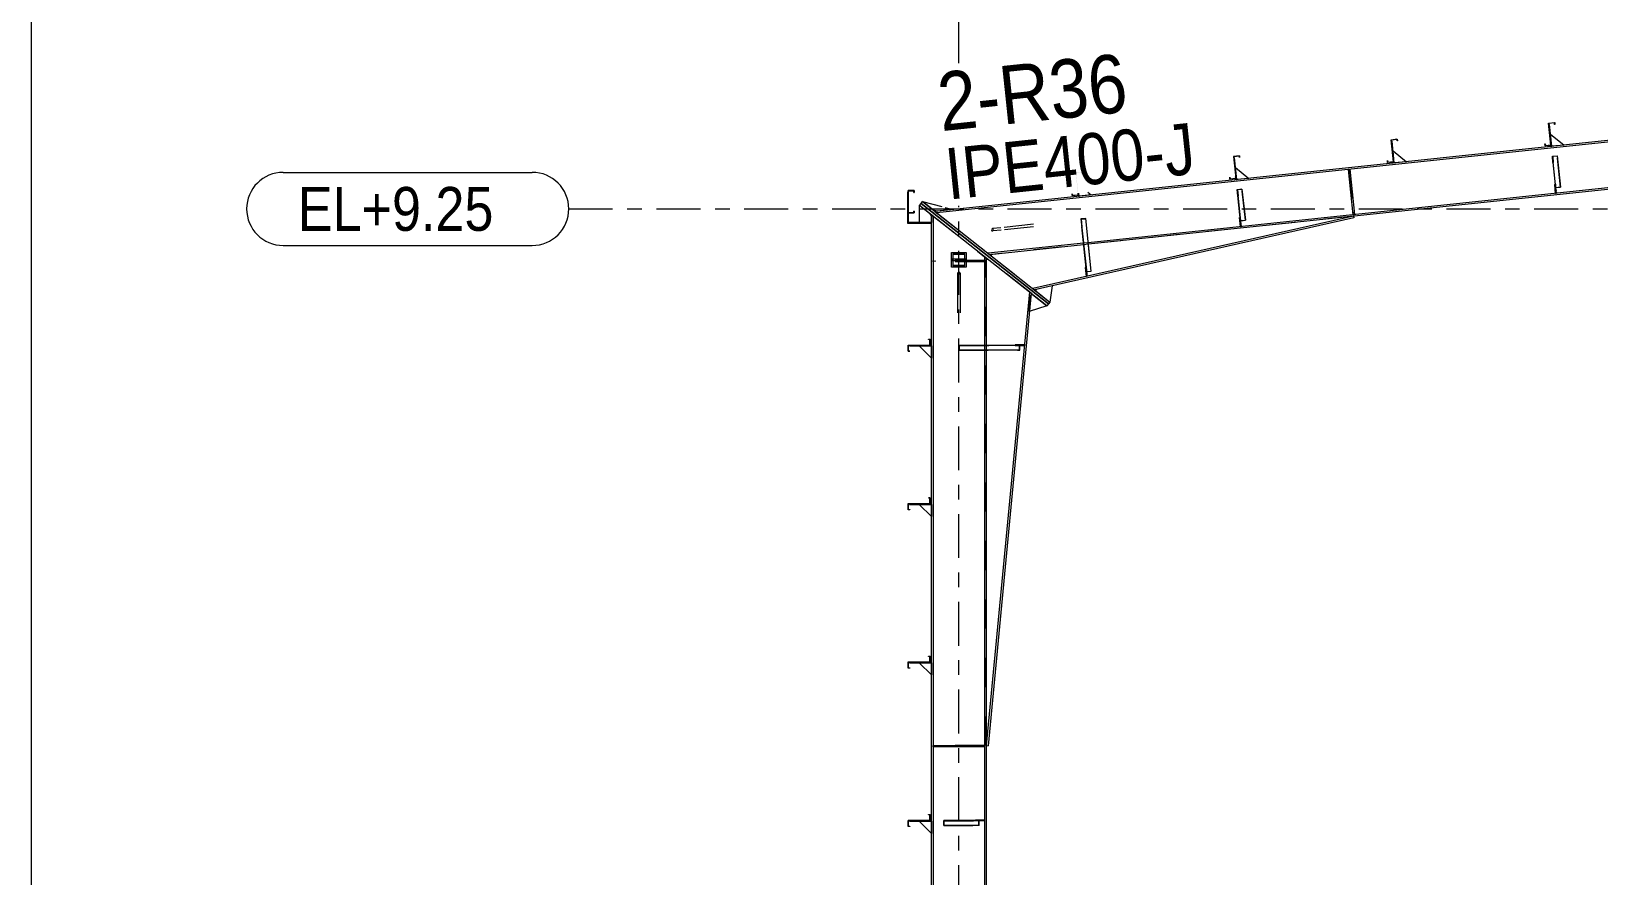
# Model space of a CAD drawing. Header units: millimetres. Extents: x -49 to 773, y -65 to 509.
# Drawn here: x -46.7 to 60.4, y 221.7 to 279.5 of the extents above; entities that cross this region are included whole.
import ezdxf

# ---------------------------------------------------------------- set-up
doc = ezdxf.new("R2010")
doc.units = ezdxf.units.MM
for name, pattern in [('XKITLINE00', [0]), ('XKITLINE02', [4, 2, -2]), ('XKITLINE03', [6, 3, -1, 1, -1])]:
    doc.linetypes.add(name, pattern=pattern)
for name, color, linetype, lineweight in [('DrawingSheet', 5, 'Continuous', 0), ('Part', 2, 'Continuous', 0), ('PartMark', 7, 'Continuous', 0), ('S-grid', 1, 'Continuous', 0)]:
    doc.layers.add(name, color=color, linetype=linetype, lineweight=lineweight)
doc.styles.add('ARIAL', font='ARIAL.TTF')

# ---------------------------------------------------------------- blocks, each defined once
blk = doc.blocks.new('*A119')
at = {"layer": 'Part'}
blk.add_hatch(color=3, dxfattribs=at).paths.add_polyline_path([(57.24, 270.93), (57.57, 270.96), (57.57, 270.94), (57.26, 270.91), (57.3, 270.51), (57.28, 270.51)], flags=17)
blk = doc.blocks.new('*A126')
at = {"layer": 'Part'}
blk.add_hatch(color=3, dxfattribs=at).paths.add_polyline_path([(14.58, 225.9), (14.58, 225.92), (14.71, 225.92), (14.71, 225.5), (13.21, 225.5), (13.21, 225.11), (13.32, 225.11), (13.32, 225.1), (13.19, 225.1), (13.19, 225.51), (14.69, 225.51), (14.69, 225.9)], flags=17)
blk = doc.blocks.new('*A127')
at = {"layer": 'Part'}
blk.add_hatch(color=3, dxfattribs=at).paths.add_polyline_path([(14.58, 225.9), (14.58, 225.92), (14.71, 225.92), (14.71, 225.5), (13.21, 225.5), (13.21, 225.11), (13.32, 225.11), (13.32, 225.1), (13.19, 225.1), (13.19, 225.51), (14.69, 225.51), (14.69, 225.9)], flags=17)
blk = doc.blocks.new('*A128')
at = {"layer": 'Part'}
blk.add_hatch(color=3, dxfattribs=at).paths.add_polyline_path([(15.63, 225.17), (15.63, 225.5), (16.08, 225.5), (16.08, 225.48), (15.66, 225.48), (15.66, 225.17)], flags=17)
blk = doc.blocks.new('*A129')
at = {"layer": 'Part'}
blk.add_hatch(color=3, dxfattribs=at).paths.add_polyline_path([(13.19, 267.06), (13.19, 268.58), (13.61, 268.58), (13.61, 268.45), (13.59, 268.45), (13.59, 268.56), (13.21, 268.56), (13.21, 267.07), (13.59, 267.07), (13.59, 267.18), (13.61, 267.18), (13.61, 267.06)], flags=17)
blk = doc.blocks.new('*A130')
at = {"layer": 'Part'}
blk.add_hatch(color=3, dxfattribs=at).paths.add_polyline_path([(14.58, 258.4), (14.58, 258.42), (14.71, 258.42), (14.71, 258), (13.21, 258), (13.21, 257.61), (13.32, 257.61), (13.32, 257.6), (13.19, 257.6), (13.19, 258.01), (14.69, 258.01), (14.69, 258.4)], flags=17)
blk = doc.blocks.new('*A131')
at = {"layer": 'Part'}
blk.add_hatch(color=3, dxfattribs=at).paths.add_polyline_path([(24.66, 269.79), (25.08, 269.83), (25.09, 269.7), (25.07, 269.7), (25.06, 269.81), (24.68, 269.77), (24.84, 268.28), (24.42, 268.24), (24.41, 268.36), (24.42, 268.36), (24.43, 268.25), (24.82, 268.29)], flags=17)
blk = doc.blocks.new('*A132')
at = {"layer": 'Part'}
blk.add_hatch(color=3, dxfattribs=at).paths.add_polyline_path([(35.43, 270.92), (35.85, 270.97), (35.86, 270.84), (35.85, 270.84), (35.84, 270.95), (35.45, 270.91), (35.61, 269.42), (35.19, 269.37), (35.18, 269.5), (35.2, 269.5), (35.21, 269.39), (35.59, 269.43)], flags=17)
blk = doc.blocks.new('*A133')
at = {"layer": 'Part'}
blk.add_hatch(color=3, dxfattribs=at).paths.add_polyline_path([(24.66, 269.79), (25.08, 269.83), (25.09, 269.7), (25.07, 269.7), (25.06, 269.81), (24.68, 269.77), (24.84, 268.28), (24.42, 268.24), (24.41, 268.36), (24.42, 268.36), (24.43, 268.25), (24.82, 268.29)], flags=17)
blk = doc.blocks.new('*A134')
at = {"layer": 'Part'}
blk.add_hatch(color=3, dxfattribs=at).paths.add_polyline_path([(35.43, 270.92), (35.85, 270.97), (35.86, 270.84), (35.85, 270.84), (35.84, 270.95), (35.45, 270.91), (35.61, 269.42), (35.19, 269.37), (35.18, 269.5), (35.2, 269.5), (35.21, 269.39), (35.59, 269.43)], flags=17)
blk = doc.blocks.new('*A135')
at = {"layer": 'Part'}
blk.add_hatch(color=3, dxfattribs=at).paths.add_polyline_path([(16.67, 257.67), (16.67, 258), (17.28, 258), (17.28, 257.98), (16.71, 257.98), (16.71, 257.67)], flags=17)
blk = doc.blocks.new('*A136')
at = {"layer": 'Part'}
blk.add_hatch(color=3, dxfattribs=at).paths.add_polyline_path([(25.01, 266.64), (25.34, 266.68), (25.34, 266.65), (25.03, 266.62), (25.08, 266.1), (25.07, 266.09)], flags=17)
blk = doc.blocks.new('*A137')
at = {"layer": 'Part'}
blk.add_hatch(color=3, dxfattribs=at).paths.add_polyline_path([(35.69, 268.65), (36.02, 268.69), (36.02, 268.67), (35.71, 268.63), (35.75, 268.23), (35.73, 268.23)], flags=17)
blk = doc.blocks.new('*A138')
at = {"layer": 'Part'}
blk.add_hatch(color=3, dxfattribs=at).paths.add_polyline_path([(14.58, 258.4), (14.58, 258.42), (14.71, 258.42), (14.71, 258), (13.21, 258), (13.21, 257.61), (13.32, 257.61), (13.32, 257.6), (13.19, 257.6), (13.19, 258.01), (14.69, 258.01), (14.69, 258.4)], flags=17)
blk = doc.blocks.new('*A139')
at = {"layer": 'Part'}
blk.add_hatch(color=3, dxfattribs=at).paths.add_polyline_path([(14.58, 247.57), (14.58, 247.58), (14.71, 247.58), (14.71, 247.17), (13.21, 247.17), (13.21, 246.78), (13.32, 246.78), (13.32, 246.76), (13.19, 246.76), (13.19, 247.18), (14.69, 247.18), (14.69, 247.57)], flags=17)
blk = doc.blocks.new('*A140')
at = {"layer": 'Part'}
blk.add_hatch(color=3, dxfattribs=at).paths.add_polyline_path([(14.58, 236.73), (14.58, 236.75), (14.71, 236.75), (14.71, 236.33), (13.21, 236.33), (13.21, 235.95), (13.32, 235.95), (13.32, 235.93), (13.19, 235.93), (13.19, 236.35), (14.69, 236.35), (14.69, 236.73)], flags=17)
blk = doc.blocks.new('*A141')
at = {"layer": 'Part'}
blk.add_hatch(color=3, dxfattribs=at).paths.add_polyline_path([(14.58, 247.57), (14.58, 247.58), (14.71, 247.58), (14.71, 247.17), (13.21, 247.17), (13.21, 246.78), (13.32, 246.78), (13.32, 246.76), (13.19, 246.76), (13.19, 247.18), (14.69, 247.18), (14.69, 247.57)], flags=17)
blk = doc.blocks.new('*A142')
at = {"layer": 'Part'}
blk.add_hatch(color=3, dxfattribs=at).paths.add_polyline_path([(14.58, 236.73), (14.58, 236.75), (14.71, 236.75), (14.71, 236.33), (13.21, 236.33), (13.21, 235.95), (13.32, 235.95), (13.32, 235.93), (13.19, 235.93), (13.19, 236.35), (14.69, 236.35), (14.69, 236.73)], flags=17)
blk = doc.blocks.new('*A143')
at = {"layer": 'Part'}
blk.add_hatch(color=3, dxfattribs=at).paths.add_polyline_path([(46.21, 272.06), (46.62, 272.1), (46.64, 271.98), (46.62, 271.98), (46.61, 272.09), (46.23, 272.04), (46.38, 270.55), (45.97, 270.51), (45.96, 270.63), (45.97, 270.63), (45.98, 270.52), (46.37, 270.56)], flags=17)
blk = doc.blocks.new('*A144')
at = {"layer": 'Part'}
blk.add_hatch(color=3, dxfattribs=at).paths.add_polyline_path([(56.98, 273.19), (57.4, 273.24), (57.41, 273.11), (57.39, 273.11), (57.38, 273.22), (57, 273.18), (57.16, 271.69), (56.74, 271.64), (56.73, 271.77), (56.74, 271.77), (56.76, 271.66), (57.14, 271.7)], flags=17)
blk = doc.blocks.new('*A150')
at = {"layer": 'Part'}
blk.add_hatch(color=3, dxfattribs=at).paths.add_polyline_path([(46.21, 272.06), (46.62, 272.1), (46.64, 271.98), (46.62, 271.98), (46.61, 272.09), (46.23, 272.04), (46.38, 270.55), (45.97, 270.51), (45.96, 270.63), (45.97, 270.63), (45.98, 270.52), (46.37, 270.56)], flags=17)
blk = doc.blocks.new('*A151')
at = {"layer": 'Part'}
blk.add_hatch(color=3, dxfattribs=at).paths.add_polyline_path([(56.98, 273.19), (57.4, 273.24), (57.41, 273.11), (57.39, 273.11), (57.38, 273.22), (57, 273.18), (57.16, 271.69), (56.74, 271.64), (56.73, 271.77), (56.74, 271.77), (56.76, 271.66), (57.14, 271.7)], flags=17)
blk = doc.blocks.new('*A273')
at = {"layer": 'DrawingSheet', "color": 5, "linetype": 'XKITLINE00', "lineweight": 0}
blk.add_line((-46.74, 508.63), (-46.74, -65.37), dxfattribs=at)
blk = doc.blocks.new('*A625')
at = {"layer": 'S-grid', "color": 1, "linetype": 'XKITLINE03', "lineweight": 0}
blk.add_line((-10, 267.33), (236.68, 267.33), dxfattribs=at)
at = {"layer": 'S-grid', "color": 3, "style": 'ARIAL', "width": 0.85}
blk.add_text('EL+9.25', height=3, dxfattribs=at).set_placement((-28.52, 265.83))
blk = doc.blocks.new('*A628')
at = {"layer": 'S-grid', "color": 1, "linetype": 'XKITLINE03', "lineweight": 0}
for p, q in [((16.67, 277.29), (16.67, 315.67)), ((16.67, 165.46), (16.67, 267.53))]:
    blk.add_line(p, q, dxfattribs=at)
blk = doc.blocks.new('*A678')
at = {"layer": 'Part', "color": 2, "linetype": 'XKITLINE00', "lineweight": 0}
for p, q in [((114.12, 277.61), (15.03, 267.16)), ((114.13, 277.5), (15.15, 267.06)), ((114.46, 274.41), (111.7, 274.11)), ((114.47, 274.3), (111.71, 274.01)), ((111.37, 274.08), (25.51, 265.02)), ((111.38, 273.97), (25.53, 264.92)), ((25.18, 264.99), (18.66, 264.3)), ((25.19, 264.88), (18.78, 264.2))]:
    blk.add_line(p, q, dxfattribs=at)
at = {"layer": 'Part', "color": 7, "linetype": 'XKITLINE02', "lineweight": 0}
for p, q in [((114.47, 274.3), (114.12, 277.61)), ((111.7, 274.11), (111.37, 274.08)), ((111.71, 274.01), (111.38, 273.97)), ((111.7, 274.11), (111.39, 274.08)), ((15.03, 267.16), (18.78, 264.2)), ((25.51, 265.02), (25.18, 264.99)), ((25.53, 264.92), (25.19, 264.88))]:
    blk.add_line(p, q, dxfattribs=at)
blk = doc.blocks.new('*A679')
at = {"layer": 'Part', "color": 2, "linetype": 'XKITLINE00', "lineweight": 0}
for p, q in [((14.79, 192.29), (14.79, 266.92)), ((14.91, 266.83), (14.91, 192.29)), ((18.42, 264.06), (18.42, 258)), ((18.54, 263.97), (18.54, 258)), ((18.42, 257.67), (18.42, 192.29)), ((18.54, 257.67), (18.54, 192.29))]:
    blk.add_line(p, q, dxfattribs=at)
at = {"layer": 'Part', "color": 7, "linetype": 'XKITLINE02', "lineweight": 0}
for p, q in [((14.79, 266.92), (18.54, 263.97)), ((18.42, 258), (18.42, 257.67)), ((18.54, 258), (18.54, 257.67)), ((18.54, 192.29), (14.79, 192.29))]:
    blk.add_line(p, q, dxfattribs=at)
blk = doc.blocks.new('*A680')
at = {"layer": 'Part', "color": 2, "linetype": 'XKITLINE00', "lineweight": 0}
for p, q in [((18.64, 263.89), (18.54, 263.84)), ((21.49, 261.65), (18.54, 230.63)), ((21.6, 261.56), (18.66, 230.62)), ((18.54, 230.63), (18.66, 230.62))]:
    blk.add_line(p, q, dxfattribs=at)
at = {"layer": 'Part', "color": 7, "linetype": 'XKITLINE02', "lineweight": 0}
for p, q in [((18.54, 263.84), (18.64, 263.89)), ((18.54, 230.63), (18.54, 263.84)), ((21.6, 261.56), (18.64, 263.89)), ((18.64, 263.89), (18.64, 263.89)), ((21.49, 261.65), (18.64, 263.89)), ((18.64, 263.89), (18.64, 263.89))]:
    blk.add_line(p, q, dxfattribs=at)
blk = doc.blocks.new('*A681')
at = {"layer": 'Part', "color": 7, "linetype": 'XKITLINE02', "lineweight": 0}
for p, q in [((43.64, 266.83), (18.9, 264.22)), ((18.88, 264.13), (21.83, 261.8))]:
    blk.add_line(p, q, dxfattribs=at)
at = {"layer": 'Part', "color": 2, "linetype": 'XKITLINE00', "lineweight": 0}
for p, q in [((43.64, 266.83), (21.72, 261.88)), ((43.64, 266.83), (43.67, 266.72)), ((43.67, 266.72), (21.83, 261.8)), ((18.9, 264.22), (18.88, 264.13))]:
    blk.add_line(p, q, dxfattribs=at)
blk = doc.blocks.new('*A682')
at = {"layer": 'Part', "color": 2, "linetype": 'XKITLINE00', "lineweight": 0}
for p, q in [((46.28, 271.96), (46.23, 271.96)), ((46.43, 270.47), (46.28, 271.96)), ((46.38, 270.55), (46.39, 270.47))]:
    blk.add_line(p, q, dxfattribs=at)
at = {"layer": 'Part', "color": 7, "linetype": 'XKITLINE02', "lineweight": 0}
for p, q in [((46.23, 271.96), (46.38, 270.55)), ((46.39, 270.47), (46.43, 270.47))]:
    blk.add_line(p, q, dxfattribs=at)
blk = doc.blocks.new('*A683')
at = {"layer": 'Part', "color": 7, "linetype": 'XKITLINE02', "lineweight": 0}
for p, q in [((43.3, 270.03), (43.39, 270.04)), ((43.3, 270.03), (43.63, 266.93)), ((43.39, 270.04), (43.71, 266.94)), ((43.32, 269.91), (43.4, 269.92)), ((43.7, 267.07), (43.62, 267.06)), ((43.71, 266.94), (43.63, 266.93))]:
    blk.add_line(p, q, dxfattribs=at)
blk = doc.blocks.new('*A684')
at = {"layer": 'Part', "color": 7, "linetype": 'XKITLINE02', "lineweight": 0}
for p, q in [((43.3, 270.03), (43.39, 270.04)), ((43.32, 269.91), (43.4, 269.92)), ((43.62, 267.06), (43.7, 267.07)), ((43.63, 266.93), (43.71, 266.94))]:
    blk.add_line(p, q, dxfattribs=at)
at = {"layer": 'Part', "color": 2, "linetype": 'XKITLINE00', "lineweight": 0}
for p, q in [((43.63, 266.93), (43.3, 270.03)), ((43.39, 270.04), (43.71, 266.94))]:
    blk.add_line(p, q, dxfattribs=at)
blk = doc.blocks.new('*A685')
at = {"layer": 'Part', "color": 2, "linetype": 'XKITLINE00', "lineweight": 0}
for p, q in [((57.24, 270.93), (57.57, 270.96)), ((57.28, 270.51), (57.24, 270.93)), ((57.57, 270.94), (57.26, 270.91)), ((57.26, 270.91), (57.3, 270.51)), ((57.3, 270.51), (57.28, 270.51)), ((57.28, 270.51), (57.46, 268.76)), ((57.5, 268.54), (57.3, 270.51)), ((57.57, 270.96), (57.79, 268.82)), ((57.48, 268.79), (57.79, 268.82)), ((57.49, 268.54), (57.5, 268.54))]:
    blk.add_line(p, q, dxfattribs=at)
at = {"layer": 'Part', "color": 7, "linetype": 'XKITLINE02', "lineweight": 0}
for p, q in [((57.46, 268.8), (57.79, 268.83)), ((57.46, 268.76), (57.49, 268.54))]:
    blk.add_line(p, q, dxfattribs=at)
blk = doc.blocks.new('*A686')
at = {"layer": 'Part', "color": 7, "linetype": 'XKITLINE02', "lineweight": 0}
for p, q in [((57.49, 268.54), (57.24, 270.93)), ((57.5, 268.54), (57.26, 270.91)), ((57.79, 268.82), (57.57, 270.96)), ((57.46, 268.8), (57.79, 268.83)), ((57.48, 268.79), (57.79, 268.82)), ((57.49, 268.54), (57.5, 268.54))]:
    blk.add_line(p, q, dxfattribs=at)
blk = doc.blocks.new('*A687')
at = {"layer": 'Part', "color": 2, "linetype": 'XKITLINE00', "lineweight": 0}
for p, q in [((57.05, 273.1), (57.01, 273.1)), ((57.21, 271.61), (57.05, 273.1)), ((57.16, 271.69), (57.16, 271.6))]:
    blk.add_line(p, q, dxfattribs=at)
at = {"layer": 'Part', "color": 7, "linetype": 'XKITLINE02', "lineweight": 0}
for p, q in [((57.01, 273.1), (57.16, 271.69)), ((57.16, 271.6), (57.21, 271.61))]:
    blk.add_line(p, q, dxfattribs=at)
blk = doc.blocks.new('*A688')
at = {"layer": 'Part', "color": 2, "linetype": 'XKITLINE00', "lineweight": 0}
blk.add_line((57.12, 272.44), (58.04, 271.7), dxfattribs=at)
at = {"layer": 'Part', "color": 7, "linetype": 'XKITLINE02', "lineweight": 0}
for p, q in [((57.21, 271.61), (57.12, 272.44)), ((58.04, 271.7), (57.21, 271.61))]:
    blk.add_line(p, q, dxfattribs=at)
blk = doc.blocks.new('*A689')
at = {"layer": 'Part', "color": 2, "linetype": 'XKITLINE00', "lineweight": 0}
for p, q in [((57.4, 269.01), (57.44, 269.02)), ((57.46, 268.39), (57.4, 269.01)), ((57.46, 268.76), (57.5, 268.4))]:
    blk.add_line(p, q, dxfattribs=at)
at = {"layer": 'Part', "color": 7, "linetype": 'XKITLINE02', "lineweight": 0}
for p, q in [((57.44, 269.02), (57.46, 268.76)), ((57.45, 268.52), (57.49, 268.52)), ((57.5, 268.4), (57.46, 268.39))]:
    blk.add_line(p, q, dxfattribs=at)
blk = doc.blocks.new('*A690')
at = {"layer": 'Part', "color": 7, "linetype": 'XKITLINE02', "lineweight": 0}
for p, q in [((57.44, 269.02), (57.4, 269.01)), ((57.4, 269.01), (57.46, 268.39)), ((57.5, 268.4), (57.44, 269.02)), ((57.45, 268.52), (57.49, 268.52)), ((57.46, 268.39), (57.5, 268.4))]:
    blk.add_line(p, q, dxfattribs=at)
blk = doc.blocks.new('*A726')
at = {"layer": 'Part', "color": 2, "linetype": 'XKITLINE00', "lineweight": 0}
for p, q in [((13.19, 225.1), (13.19, 225.51)), ((13.19, 225.51), (14.69, 225.51)), ((13.32, 225.1), (13.19, 225.1)), ((14.71, 225.5), (13.21, 225.5)), ((13.21, 225.5), (13.21, 225.11)), ((13.21, 225.11), (13.32, 225.11)), ((13.32, 225.11), (13.32, 225.1)), ((14.58, 225.92), (14.71, 225.92)), ((14.58, 225.9), (14.58, 225.92)), ((14.69, 225.9), (14.58, 225.9)), ((14.69, 225.51), (14.69, 225.9)), ((14.71, 225.92), (14.71, 225.5))]:
    blk.add_line(p, q, dxfattribs=at)
blk = doc.blocks.new('*A727')
at = {"layer": 'Part', "color": 2, "linetype": 'XKITLINE00', "lineweight": 0}
for p, q in [((13.19, 225.1), (13.19, 225.51)), ((13.19, 225.51), (14.69, 225.51)), ((13.32, 225.1), (13.19, 225.1)), ((14.71, 225.5), (13.21, 225.5)), ((13.21, 225.5), (13.21, 225.11)), ((13.21, 225.11), (13.32, 225.11)), ((13.32, 225.11), (13.32, 225.1)), ((14.58, 225.92), (14.71, 225.92)), ((14.58, 225.9), (14.58, 225.92)), ((14.69, 225.9), (14.58, 225.9)), ((14.69, 225.51), (14.69, 225.9)), ((14.71, 225.92), (14.71, 225.5))]:
    blk.add_line(p, q, dxfattribs=at)
blk = doc.blocks.new('*A728')
at = {"layer": 'Part', "color": 7, "linetype": 'XKITLINE02', "lineweight": 0}
for p, q in [((18.29, 225.5), (15.63, 225.5)), ((15.63, 225.17), (18.05, 225.17)), ((15.66, 225.48), (18.29, 225.48)), ((18.04, 225.17), (18.04, 225.5)), ((18.05, 225.17), (18.05, 225.48)), ((18.29, 225.48), (18.29, 225.5))]:
    blk.add_line(p, q, dxfattribs=at)
blk = doc.blocks.new('*A729')
at = {"layer": 'Part', "color": 2, "linetype": 'XKITLINE00', "lineweight": 0}
for p, q in [((13.29, 225.5), (13.29, 225.46)), ((13.29, 225.46), (14.79, 225.46)), ((14.79, 225.5), (14.71, 225.5))]:
    blk.add_line(p, q, dxfattribs=at)
at = {"layer": 'Part', "color": 7, "linetype": 'XKITLINE02', "lineweight": 0}
for p, q in [((14.71, 225.5), (13.29, 225.5)), ((14.79, 225.46), (14.79, 225.5))]:
    blk.add_line(p, q, dxfattribs=at)
blk = doc.blocks.new('*A730')
at = {"layer": 'Part', "color": 2, "linetype": 'XKITLINE00', "lineweight": 0}
for p, q in [((15.63, 225.17), (15.63, 225.5)), ((18.05, 225.5), (15.63, 225.5)), ((18.05, 225.17), (15.63, 225.17)), ((18.29, 225.48), (15.66, 225.48)), ((15.66, 225.17), (15.66, 225.48)), ((16.08, 225.5), (16.08, 225.48)), ((18.05, 225.17), (18.05, 225.48)), ((18.29, 225.5), (18.29, 225.48))]:
    blk.add_line(p, q, dxfattribs=at)
at = {"layer": 'Part', "color": 7, "linetype": 'XKITLINE02', "lineweight": 0}
for p, q in [((18.04, 225.17), (18.04, 225.5)), ((18.05, 225.5), (18.29, 225.5)), ((18.29, 225.5), (18.05, 225.5))]:
    blk.add_line(p, q, dxfattribs=at)
blk = doc.blocks.new('*A731')
at = {"layer": 'Part', "color": 2, "linetype": 'XKITLINE00', "lineweight": 0}
blk.add_line((14.79, 224.62), (13.96, 225.46), dxfattribs=at)
at = {"layer": 'Part', "color": 7, "linetype": 'XKITLINE02', "lineweight": 0}
for p, q in [((13.96, 225.46), (14.79, 225.46)), ((14.79, 225.46), (14.79, 224.62))]:
    blk.add_line(p, q, dxfattribs=at)
blk = doc.blocks.new('*A732')
at = {"layer": 'Part', "color": 2, "linetype": 'XKITLINE00', "lineweight": 0}
for p, q in [((14.91, 230.63), (18.42, 230.63)), ((18.42, 230.55), (14.91, 230.55))]:
    blk.add_line(p, q, dxfattribs=at)
at = {"layer": 'Part', "color": 7, "linetype": 'XKITLINE02', "lineweight": 0}
for p, q in [((14.91, 230.55), (14.91, 230.63)), ((15.03, 230.55), (15.03, 230.63)), ((18.3, 230.55), (18.3, 230.63)), ((18.42, 230.63), (18.42, 230.55))]:
    blk.add_line(p, q, dxfattribs=at)
blk = doc.blocks.new('*A733')
at = {"layer": 'Part', "color": 7, "linetype": 'XKITLINE02', "lineweight": 0}
for p, q in [((18.42, 230.63), (14.91, 230.63)), ((14.91, 230.55), (14.91, 230.63)), ((18.42, 230.55), (14.91, 230.55)), ((15.03, 230.63), (15.03, 230.55)), ((18.3, 230.55), (18.3, 230.63)), ((18.42, 230.63), (18.42, 230.55))]:
    blk.add_line(p, q, dxfattribs=at)
blk = doc.blocks.new('*A736')
at = {"layer": 'Part', "color": 2, "linetype": 'XKITLINE00', "lineweight": 0}
for p, q in [((17.8, 225.54), (17.8, 225.5)), ((18.43, 225.54), (17.8, 225.54)), ((18.43, 225.5), (18.05, 225.5))]:
    blk.add_line(p, q, dxfattribs=at)
at = {"layer": 'Part', "color": 7, "linetype": 'XKITLINE02', "lineweight": 0}
for p, q in [((18.05, 225.5), (17.8, 225.5)), ((18.3, 225.5), (18.3, 225.54)), ((18.43, 225.54), (18.43, 225.5))]:
    blk.add_line(p, q, dxfattribs=at)
blk = doc.blocks.new('*A737')
at = {"layer": 'Part', "color": 7, "linetype": 'XKITLINE02', "lineweight": 0}
for p, q in [((18.43, 225.54), (17.8, 225.54)), ((17.8, 225.54), (17.8, 225.5)), ((17.8, 225.5), (18.43, 225.5)), ((18.3, 225.5), (18.3, 225.54)), ((18.43, 225.5), (18.43, 225.54))]:
    blk.add_line(p, q, dxfattribs=at)
blk = doc.blocks.new('*A738')
at = {"layer": 'Part', "color": 2, "linetype": 'XKITLINE00', "lineweight": 0}
blk.add_line((14.79, 246.29), (13.96, 247.12), dxfattribs=at)
at = {"layer": 'Part', "color": 7, "linetype": 'XKITLINE02', "lineweight": 0}
for p, q in [((13.96, 247.12), (14.79, 247.12)), ((14.79, 247.12), (14.79, 246.29))]:
    blk.add_line(p, q, dxfattribs=at)
blk = doc.blocks.new('*A739')
at = {"layer": 'Part', "color": 2, "linetype": 'XKITLINE00', "lineweight": 0}
blk.add_line((14.79, 235.46), (13.96, 236.29), dxfattribs=at)
at = {"layer": 'Part', "color": 7, "linetype": 'XKITLINE02', "lineweight": 0}
for p, q in [((13.96, 236.29), (14.79, 236.29)), ((14.79, 236.29), (14.79, 235.46))]:
    blk.add_line(p, q, dxfattribs=at)
blk = doc.blocks.new('*A740')
at = {"layer": 'Part', "color": 2, "linetype": 'XKITLINE00', "lineweight": 0}
for p, q in [((13.29, 236.33), (13.29, 236.29)), ((13.29, 236.29), (14.79, 236.29)), ((14.79, 236.33), (14.71, 236.33))]:
    blk.add_line(p, q, dxfattribs=at)
at = {"layer": 'Part', "color": 7, "linetype": 'XKITLINE02', "lineweight": 0}
for p, q in [((14.71, 236.33), (13.29, 236.33)), ((14.79, 236.29), (14.79, 236.33))]:
    blk.add_line(p, q, dxfattribs=at)
blk = doc.blocks.new('*A741')
at = {"layer": 'Part', "color": 7, "linetype": 'XKITLINE02', "lineweight": 0}
for p, q in [((13.19, 268.58), (13.19, 267.06)), ((13.61, 268.58), (13.19, 268.58)), ((13.21, 267.07), (13.21, 268.56)), ((13.21, 268.56), (13.59, 268.56)), ((13.59, 268.56), (13.59, 268.45)), ((13.59, 268.45), (13.61, 268.45)), ((13.61, 268.45), (13.61, 268.58)), ((13.19, 267.06), (13.61, 267.06)), ((13.59, 267.07), (13.21, 267.07)), ((13.61, 267.18), (13.59, 267.18)), ((13.59, 267.18), (13.59, 267.07)), ((13.61, 267.06), (13.61, 267.18))]:
    blk.add_line(p, q, dxfattribs=at)
blk = doc.blocks.new('*A742')
at = {"layer": 'Part', "color": 2, "linetype": 'XKITLINE00', "lineweight": 0}
for p, q in [((13.19, 267.06), (13.19, 268.58)), ((13.19, 268.58), (13.61, 268.58)), ((13.59, 268.56), (13.21, 268.56)), ((13.21, 268.56), (13.21, 267.07)), ((13.59, 268.45), (13.59, 268.56)), ((13.61, 268.45), (13.59, 268.45)), ((13.61, 268.58), (13.61, 268.45)), ((13.61, 267.06), (13.19, 267.06)), ((13.21, 267.07), (13.59, 267.07)), ((13.59, 267.07), (13.59, 267.18)), ((13.59, 267.18), (13.61, 267.18)), ((13.61, 267.18), (13.61, 267.06))]:
    blk.add_line(p, q, dxfattribs=at)
blk = doc.blocks.new('*A743')
at = {"layer": 'Part', "color": 2, "linetype": 'XKITLINE00', "lineweight": 0}
for p, q in [((14.58, 258.42), (14.71, 258.42)), ((14.58, 258.4), (14.58, 258.42)), ((14.69, 258.4), (14.58, 258.4)), ((14.69, 258.01), (14.69, 258.4)), ((14.71, 258.42), (14.71, 258)), ((13.19, 257.6), (13.19, 258.01)), ((13.19, 258.01), (14.69, 258.01)), ((13.32, 257.6), (13.19, 257.6)), ((14.71, 258), (13.21, 258)), ((13.21, 258), (13.21, 257.61)), ((13.21, 257.61), (13.32, 257.61)), ((13.32, 257.61), (13.32, 257.6))]:
    blk.add_line(p, q, dxfattribs=at)
blk = doc.blocks.new('*A744')
at = {"layer": 'Part', "color": 2, "linetype": 'XKITLINE00', "lineweight": 0}
for p, q in [((13.29, 258), (13.29, 257.96)), ((13.29, 257.96), (14.79, 257.96)), ((14.79, 258), (14.71, 258))]:
    blk.add_line(p, q, dxfattribs=at)
at = {"layer": 'Part', "color": 7, "linetype": 'XKITLINE02', "lineweight": 0}
for p, q in [((14.71, 258), (13.29, 258)), ((14.79, 257.96), (14.79, 258))]:
    blk.add_line(p, q, dxfattribs=at)
blk = doc.blocks.new('*A745')
at = {"layer": 'Part', "color": 2, "linetype": 'XKITLINE00', "lineweight": 0}
blk.add_line((14.79, 257.12), (13.96, 257.96), dxfattribs=at)
at = {"layer": 'Part', "color": 7, "linetype": 'XKITLINE02', "lineweight": 0}
for p, q in [((13.96, 257.96), (14.79, 257.96)), ((14.79, 257.96), (14.79, 257.12))]:
    blk.add_line(p, q, dxfattribs=at)
blk = doc.blocks.new('*A746')
at = {"layer": 'Part', "color": 2, "linetype": 'XKITLINE00', "lineweight": 0}
for p, q in [((13.98, 266.39), (13.98, 267.56)), ((14.69, 267), (14.79, 266.8))]:
    blk.add_line(p, q, dxfattribs=at)
at = {"layer": 'Part', "color": 7, "linetype": 'XKITLINE02', "lineweight": 0}
for p, q in [((14.69, 267), (13.98, 267.56)), ((14.79, 266.8), (14.79, 266.39)), ((14.79, 266.39), (13.98, 266.39))]:
    blk.add_line(p, q, dxfattribs=at)
blk = doc.blocks.new('*A747')
at = {"layer": 'Part', "color": 2, "linetype": 'XKITLINE00', "lineweight": 0}
for p, q in [((13.19, 268.48), (13.15, 268.48)), ((13.15, 268.48), (13.15, 266.39)), ((13.19, 267.06), (13.19, 266.39)), ((13.19, 266.39), (13.15, 266.39))]:
    blk.add_line(p, q, dxfattribs=at)
at = {"layer": 'Part', "color": 7, "linetype": 'XKITLINE02', "lineweight": 0}
blk.add_line((13.19, 267.06), (13.19, 268.48), dxfattribs=at)
blk = doc.blocks.new('*A748')
at = {"layer": 'Part', "color": 2, "linetype": 'XKITLINE00', "lineweight": 0}
for p, q in [((14.79, 266.39), (13.15, 266.39)), ((13.15, 266.39), (13.15, 266.35)), ((13.15, 266.35), (14.79, 266.35)), ((14.79, 266.35), (14.79, 266.39))]:
    blk.add_line(p, q, dxfattribs=at)
blk = doc.blocks.new('*A749')
at = {"layer": 'Part', "color": 2, "linetype": 'XKITLINE00', "lineweight": 0}
for p, q in [((14.18, 267.83), (15.5, 267.49)), ((15.15, 267.17), (14.93, 267.24)), ((15.72, 267.43), (16.27, 267.29))]:
    blk.add_line(p, q, dxfattribs=at)
at = {"layer": 'Part', "color": 7, "linetype": 'XKITLINE02', "lineweight": 0}
for p, q in [((14.93, 267.24), (14.18, 267.83)), ((16.27, 267.29), (15.15, 267.17))]:
    blk.add_line(p, q, dxfattribs=at)
blk = doc.blocks.new('*A750')
at = {"layer": 'Part', "color": 2, "linetype": 'XKITLINE00', "lineweight": 0}
for p, q in [((18.91, 265.95), (18.9, 265.89)), ((18.9, 265.89), (18.93, 265.84)), ((18.96, 265.98), (18.91, 265.95)), ((18.93, 265.84), (18.98, 265.82)), ((19.53, 266.04), (18.96, 265.98)), ((19.01, 265.96), (18.96, 265.98)), ((19.55, 265.88), (18.98, 265.82)), ((18.98, 265.82), (19.02, 265.85)), ((19.03, 265.91), (19.01, 265.96)), ((19.02, 265.85), (19.03, 265.91))]:
    blk.add_line(p, q, dxfattribs=at)
at = {"layer": 'Part', "color": 7, "linetype": 'XKITLINE02', "lineweight": 0}
for p, q in [((21.76, 266.28), (19.53, 266.04)), ((21.77, 266.11), (19.55, 265.88))]:
    blk.add_line(p, q, dxfattribs=at)
blk = doc.blocks.new('*A751')
at = {"layer": 'Part', "color": 2, "linetype": 'XKITLINE00', "lineweight": 0}
for p, q in [((24.41, 268.35), (24.41, 268.36)), ((24.41, 268.36), (24.42, 268.36)), ((24.42, 268.24), (24.41, 268.35)), ((24.42, 268.36), (24.42, 268.35)), ((24.42, 268.35), (24.43, 268.25)), ((24.84, 268.28), (24.42, 268.24)), ((24.43, 268.25), (24.82, 268.29)), ((24.82, 268.29), (24.81, 268.39)), ((24.82, 268.39), (24.84, 268.28))]:
    blk.add_line(p, q, dxfattribs=at)
blk = doc.blocks.new('*A752')
at = {"layer": 'Part', "color": 2, "linetype": 'XKITLINE00', "lineweight": 0}
for p, q in [((35.43, 270.92), (35.45, 270.92)), ((35.45, 270.92), (35.85, 270.97)), ((35.84, 270.95), (35.45, 270.91)), ((35.45, 270.91), (35.61, 269.42)), ((35.85, 270.84), (35.84, 270.95)), ((35.85, 270.97), (35.86, 270.84)), ((35.86, 270.84), (35.85, 270.84)), ((35.18, 269.49), (35.18, 269.5)), ((35.18, 269.5), (35.2, 269.5)), ((35.19, 269.37), (35.18, 269.49)), ((35.61, 269.42), (35.19, 269.37)), ((35.2, 269.5), (35.2, 269.49)), ((35.2, 269.49), (35.21, 269.39)), ((35.21, 269.39), (35.59, 269.43)), ((35.59, 269.43), (35.58, 269.53))]:
    blk.add_line(p, q, dxfattribs=at)
blk = doc.blocks.new('*A753')
at = {"layer": 'Part', "color": 7, "linetype": 'XKITLINE02', "lineweight": 0}
for p, q in [((17.08, 264.26), (16.25, 264.26)), ((16.25, 264.26), (16.25, 263.43)), ((16.28, 263.46), (16.28, 264.23)), ((16.28, 264.23), (17.05, 264.23)), ((17.05, 264.23), (17.05, 263.46)), ((17.08, 263.43), (17.08, 264.26)), ((16.25, 263.43), (17.08, 263.43)), ((17.05, 263.46), (16.28, 263.46))]:
    blk.add_line(p, q, dxfattribs=at)
blk = doc.blocks.new('*A754')
at = {"layer": 'Part', "color": 2, "linetype": 'XKITLINE00', "lineweight": 0}
for p, q in [((24.41, 268.35), (24.41, 268.36)), ((24.41, 268.36), (24.42, 268.36)), ((24.42, 268.24), (24.41, 268.35)), ((24.42, 268.36), (24.42, 268.35)), ((24.42, 268.35), (24.43, 268.25)), ((24.84, 268.28), (24.42, 268.24)), ((24.43, 268.25), (24.82, 268.29)), ((24.82, 268.29), (24.81, 268.39)), ((24.82, 268.39), (24.84, 268.28))]:
    blk.add_line(p, q, dxfattribs=at)
blk = doc.blocks.new('*A755')
at = {"layer": 'Part', "color": 2, "linetype": 'XKITLINE00', "lineweight": 0}
for p, q in [((35.43, 270.92), (35.45, 270.92)), ((35.45, 270.92), (35.85, 270.97)), ((35.84, 270.95), (35.45, 270.91)), ((35.45, 270.91), (35.61, 269.42)), ((35.85, 270.84), (35.84, 270.95)), ((35.85, 270.97), (35.86, 270.84)), ((35.86, 270.84), (35.85, 270.84)), ((35.18, 269.49), (35.18, 269.5)), ((35.18, 269.5), (35.2, 269.5)), ((35.19, 269.37), (35.18, 269.49)), ((35.61, 269.42), (35.19, 269.37)), ((35.2, 269.5), (35.2, 269.49)), ((35.2, 269.49), (35.21, 269.39)), ((35.21, 269.39), (35.59, 269.43)), ((35.59, 269.43), (35.58, 269.53))]:
    blk.add_line(p, q, dxfattribs=at)
blk = doc.blocks.new('*A756')
at = {"layer": 'Part', "color": 2, "linetype": 'XKITLINE00', "lineweight": 0}
for p, q in [((16.67, 257.67), (16.67, 258)), ((20.7, 258), (16.67, 258)), ((20.83, 257.67), (16.67, 257.67)), ((21.01, 257.98), (16.71, 257.98)), ((16.71, 257.67), (16.71, 257.98)), ((17.28, 258), (17.28, 257.98)), ((20.83, 257.67), (20.83, 257.98)), ((21.01, 258), (21.01, 257.98))]:
    blk.add_line(p, q, dxfattribs=at)
at = {"layer": 'Part', "color": 7, "linetype": 'XKITLINE02', "lineweight": 0}
for p, q in [((20.7, 258), (21.01, 258)), ((20.82, 257.67), (20.82, 258))]:
    blk.add_line(p, q, dxfattribs=at)
blk = doc.blocks.new('*A757')
at = {"layer": 'Part', "color": 7, "linetype": 'XKITLINE02', "lineweight": 0}
for p, q in [((21.01, 258), (16.67, 258)), ((16.67, 257.67), (20.83, 257.67)), ((16.71, 257.98), (21.01, 257.98)), ((20.82, 257.67), (20.82, 258)), ((20.83, 257.67), (20.83, 257.98)), ((21.01, 257.98), (21.01, 258))]:
    blk.add_line(p, q, dxfattribs=at)
blk = doc.blocks.new('*A758')
at = {"layer": 'Part', "color": 2, "linetype": 'XKITLINE00', "lineweight": 0}
for p, q in [((14.08, 267.7), (14.18, 267.83)), ((22.79, 260.83), (14.08, 267.7)), ((14.18, 267.83), (22.89, 260.96)), ((22.89, 260.96), (22.79, 260.83))]:
    blk.add_line(p, q, dxfattribs=at)
blk = doc.blocks.new('*A759')
at = {"layer": 'Part', "color": 2, "linetype": 'XKITLINE00', "lineweight": 0}
for p, q in [((13.98, 267.56), (14.08, 267.7)), ((22.68, 260.7), (13.98, 267.56)), ((14.08, 267.7), (22.79, 260.83)), ((22.79, 260.83), (22.68, 260.7))]:
    blk.add_line(p, q, dxfattribs=at)
blk = doc.blocks.new('*A760')
at = {"layer": 'Part', "color": 2, "linetype": 'XKITLINE00', "lineweight": 0}
for p, q in [((25.34, 266.68), (25.01, 266.64)), ((25.01, 266.64), (25.38, 263.14)), ((25.03, 266.62), (25.34, 266.65)), ((25.03, 266.62), (25.08, 266.1)), ((25.08, 266.1), (25.07, 266.09)), ((25.42, 262.85), (25.08, 266.1)), ((25.72, 263.07), (25.34, 266.68)), ((25.4, 263.04), (25.72, 263.07)), ((25.41, 262.85), (25.42, 262.85))]:
    blk.add_line(p, q, dxfattribs=at)
at = {"layer": 'Part', "color": 7, "linetype": 'XKITLINE02', "lineweight": 0}
for p, q in [((25.38, 263.14), (25.41, 262.85)), ((25.39, 263.05), (25.72, 263.08))]:
    blk.add_line(p, q, dxfattribs=at)
blk = doc.blocks.new('*A761')
at = {"layer": 'Part', "color": 7, "linetype": 'XKITLINE02', "lineweight": 0}
for p, q in [((25.41, 262.85), (25.01, 266.64)), ((25.42, 262.85), (25.03, 266.62)), ((25.72, 263.07), (25.34, 266.68)), ((25.39, 263.05), (25.72, 263.08)), ((25.4, 263.04), (25.72, 263.07)), ((25.41, 262.85), (25.42, 262.85))]:
    blk.add_line(p, q, dxfattribs=at)
blk = doc.blocks.new('*A762')
at = {"layer": 'Part', "color": 7, "linetype": 'XKITLINE02', "lineweight": 0}
for p, q in [((24.82, 268.39), (24.84, 268.28)), ((24.84, 268.2), (24.89, 268.2))]:
    blk.add_line(p, q, dxfattribs=at)
at = {"layer": 'Part', "color": 2, "linetype": 'XKITLINE00', "lineweight": 0}
for p, q in [((24.84, 268.28), (24.84, 268.2)), ((24.89, 268.2), (24.86, 268.4))]:
    blk.add_line(p, q, dxfattribs=at)
blk = doc.blocks.new('*A763')
at = {"layer": 'Part', "color": 7, "linetype": 'XKITLINE02', "lineweight": 0}
for p, q in [((24.89, 268.2), (24.86, 268.4)), ((25.71, 268.29), (24.89, 268.2))]:
    blk.add_line(p, q, dxfattribs=at)
at = {"layer": 'Part', "color": 2, "linetype": 'XKITLINE00', "lineweight": 0}
blk.add_line((25.49, 268.47), (25.71, 268.29), dxfattribs=at)
blk = doc.blocks.new('*A764')
at = {"layer": 'Part', "color": 2, "linetype": 'XKITLINE00', "lineweight": 0}
for p, q in [((25.32, 263.33), (25.36, 263.34)), ((25.38, 262.71), (25.32, 263.33)), ((25.38, 263.14), (25.42, 262.72)), ((25.42, 262.72), (25.38, 262.71))]:
    blk.add_line(p, q, dxfattribs=at)
at = {"layer": 'Part', "color": 7, "linetype": 'XKITLINE02', "lineweight": 0}
for p, q in [((25.36, 263.34), (25.38, 263.14)), ((25.37, 262.84), (25.41, 262.84))]:
    blk.add_line(p, q, dxfattribs=at)
blk = doc.blocks.new('*A765')
at = {"layer": 'Part', "color": 7, "linetype": 'XKITLINE02', "lineweight": 0}
for p, q in [((25.36, 263.34), (25.32, 263.33)), ((25.32, 263.33), (25.38, 262.71)), ((25.42, 262.72), (25.36, 263.34)), ((25.37, 262.84), (25.41, 262.84)), ((25.38, 262.71), (25.42, 262.72))]:
    blk.add_line(p, q, dxfattribs=at)
blk = doc.blocks.new('*A766')
at = {"layer": 'Part', "color": 2, "linetype": 'XKITLINE00', "lineweight": 0}
for p, q in [((20.52, 258.04), (20.52, 258)), ((21.14, 258.04), (20.52, 258.04)), ((21.14, 258), (20.7, 258)), ((21.14, 258.04), (21.14, 258.01))]:
    blk.add_line(p, q, dxfattribs=at)
at = {"layer": 'Part', "color": 7, "linetype": 'XKITLINE02', "lineweight": 0}
for p, q in [((20.7, 258), (20.52, 258)), ((21.02, 258), (21.02, 258.04)), ((21.14, 258.01), (21.14, 258)), ((21.14, 258), (21.14, 258)), ((21.14, 258), (21.14, 258))]:
    blk.add_line(p, q, dxfattribs=at)
blk = doc.blocks.new('*A767')
at = {"layer": 'Part', "color": 7, "linetype": 'XKITLINE02', "lineweight": 0}
for p, q in [((21.14, 258.04), (20.52, 258.04)), ((20.52, 258.04), (20.52, 258)), ((20.52, 258), (21.14, 258)), ((21.02, 258), (21.02, 258.04)), ((21.14, 258), (21.14, 258.04))]:
    blk.add_line(p, q, dxfattribs=at)
blk = doc.blocks.new('*A768')
at = {"layer": 'Part', "color": 7, "linetype": 'XKITLINE02', "lineweight": 0}
for p, q in [((18.42, 263.8), (14.91, 263.8)), ((14.91, 263.72), (14.91, 263.8)), ((18.42, 263.72), (14.91, 263.72)), ((15.03, 263.8), (15.03, 263.72)), ((18.3, 263.72), (18.3, 263.8)), ((18.42, 263.8), (18.42, 263.72))]:
    blk.add_line(p, q, dxfattribs=at)
blk = doc.blocks.new('*A769')
at = {"layer": 'Part', "color": 7, "linetype": 'XKITLINE02', "lineweight": 0}
for p, q in [((16.17, 263.89), (16.17, 263.8)), ((17.17, 263.89), (16.17, 263.89)), ((16.17, 263.8), (17.17, 263.8)), ((17.17, 263.8), (17.17, 263.89))]:
    blk.add_line(p, q, dxfattribs=at)
blk = doc.blocks.new('*A770')
at = {"layer": 'Part', "color": 7, "linetype": 'XKITLINE02', "lineweight": 0}
for p, q in [((16.17, 264.34), (17.17, 264.34)), ((16.17, 263.34), (16.17, 264.34)), ((17.17, 264.34), (17.17, 263.34)), ((17.17, 263.34), (16.17, 263.34))]:
    blk.add_line(p, q, dxfattribs=at)
blk = doc.blocks.new('*A771')
at = {"layer": 'Part', "color": 7, "linetype": 'XKITLINE02', "lineweight": 0}
for p, q in [((21.48, 260.32), (21.58, 261.44)), ((21.69, 261.48), (22.68, 260.7))]:
    blk.add_line(p, q, dxfattribs=at)
at = {"layer": 'Part', "color": 2, "linetype": 'XKITLINE00', "lineweight": 0}
for p, q in [((21.58, 261.44), (21.69, 261.48)), ((22.68, 260.7), (21.48, 260.32))]:
    blk.add_line(p, q, dxfattribs=at)
blk = doc.blocks.new('*A772')
at = {"layer": 'Part', "color": 2, "linetype": 'XKITLINE00', "lineweight": 0}
for p, q in [((21.96, 261.82), (21.93, 261.72)), ((23.05, 262.07), (22.89, 260.96))]:
    blk.add_line(p, q, dxfattribs=at)
at = {"layer": 'Part', "color": 7, "linetype": 'XKITLINE02', "lineweight": 0}
for p, q in [((21.93, 261.72), (22.89, 260.96)), ((23.05, 262.07), (21.96, 261.82))]:
    blk.add_line(p, q, dxfattribs=at)
blk = doc.blocks.new('*A773')
at = {"layer": 'Part', "color": 7, "linetype": 'XKITLINE02', "lineweight": 0}
for p, q in [((35.89, 266.75), (35.85, 266.74)), ((35.85, 266.74), (35.91, 266.12)), ((35.96, 266.13), (35.89, 266.75)), ((35.9, 266.24), (35.94, 266.25)), ((35.91, 266.12), (35.96, 266.13))]:
    blk.add_line(p, q, dxfattribs=at)
blk = doc.blocks.new('*A774')
at = {"layer": 'Part', "color": 2, "linetype": 'XKITLINE00', "lineweight": 0}
for p, q in [((35.85, 266.74), (35.89, 266.75)), ((35.91, 266.12), (35.85, 266.74)), ((35.92, 266.49), (35.96, 266.13))]:
    blk.add_line(p, q, dxfattribs=at)
at = {"layer": 'Part', "color": 7, "linetype": 'XKITLINE02', "lineweight": 0}
for p, q in [((35.89, 266.75), (35.92, 266.49)), ((35.9, 266.24), (35.94, 266.25)), ((35.96, 266.13), (35.91, 266.12))]:
    blk.add_line(p, q, dxfattribs=at)
blk = doc.blocks.new('*A775')
at = {"layer": 'Part', "color": 2, "linetype": 'XKITLINE00', "lineweight": 0}
blk.add_line((35.57, 270.17), (36.49, 269.42), dxfattribs=at)
at = {"layer": 'Part', "color": 7, "linetype": 'XKITLINE02', "lineweight": 0}
for p, q in [((35.66, 269.34), (35.57, 270.17)), ((36.49, 269.42), (35.66, 269.34))]:
    blk.add_line(p, q, dxfattribs=at)
blk = doc.blocks.new('*A776')
at = {"layer": 'Part', "color": 2, "linetype": 'XKITLINE00', "lineweight": 0}
for p, q in [((35.5, 270.83), (35.46, 270.82)), ((35.66, 269.34), (35.5, 270.83)), ((35.61, 269.42), (35.62, 269.33))]:
    blk.add_line(p, q, dxfattribs=at)
at = {"layer": 'Part', "color": 7, "linetype": 'XKITLINE02', "lineweight": 0}
for p, q in [((35.46, 270.82), (35.61, 269.42)), ((35.62, 269.33), (35.66, 269.34))]:
    blk.add_line(p, q, dxfattribs=at)
blk = doc.blocks.new('*A777')
at = {"layer": 'Part', "color": 7, "linetype": 'XKITLINE02', "lineweight": 0}
for p, q in [((35.94, 266.26), (35.69, 268.65)), ((35.96, 266.27), (35.71, 268.63)), ((36.25, 266.55), (36.02, 268.69)), ((35.91, 266.53), (36.25, 266.56)), ((35.93, 266.52), (36.25, 266.55)), ((35.94, 266.26), (35.96, 266.27))]:
    blk.add_line(p, q, dxfattribs=at)
blk = doc.blocks.new('*A778')
at = {"layer": 'Part', "color": 2, "linetype": 'XKITLINE00', "lineweight": 0}
for p, q in [((35.69, 268.65), (36.02, 268.69)), ((35.73, 268.23), (35.69, 268.65)), ((36.02, 268.67), (35.71, 268.63)), ((35.71, 268.63), (35.75, 268.23)), ((35.75, 268.23), (35.73, 268.23)), ((35.73, 268.23), (35.92, 266.49)), ((35.96, 266.27), (35.75, 268.23)), ((36.02, 268.69), (36.25, 266.55)), ((35.93, 266.52), (36.25, 266.55)), ((35.94, 266.26), (35.96, 266.27))]:
    blk.add_line(p, q, dxfattribs=at)
at = {"layer": 'Part', "color": 7, "linetype": 'XKITLINE02', "lineweight": 0}
for p, q in [((35.91, 266.53), (36.25, 266.56)), ((35.92, 266.49), (35.94, 266.26))]:
    blk.add_line(p, q, dxfattribs=at)
blk = doc.blocks.new('*A779')
at = {"layer": 'S-grid', "color": 1, "linetype": 'XKITLINE00', "lineweight": 0}
for p, q in [((-29.52, 269.83), (-12.5, 269.83)), ((-29.52, 264.83), (-12.5, 264.83))]:
    blk.add_line(p, q, dxfattribs=at)
for centre, start, end in [((-29.52, 267.33), 90, 270), ((-12.5, 267.33), 270, 90)]:
    blk.add_arc(centre, 2.5, start, end, dxfattribs=at)
blk = doc.blocks.new('*A781')
at = {"layer": 'Part', "color": 2, "linetype": 'XKITLINE00', "lineweight": 0}
for p, q in [((16.61, 262.97), (16.58, 262.93)), ((16.58, 262.93), (16.58, 262.22)), ((16.58, 262.93), (16.61, 262.89)), ((16.67, 262.98), (16.61, 262.97)), ((16.61, 262.89), (16.67, 262.87)), ((16.73, 262.97), (16.67, 262.98)), ((16.67, 262.87), (16.73, 262.89)), ((16.75, 262.93), (16.73, 262.97)), ((16.73, 262.89), (16.75, 262.93)), ((16.75, 262.93), (16.75, 262.22))]:
    blk.add_line(p, q, dxfattribs=at)
at = {"layer": 'Part', "color": 7, "linetype": 'XKITLINE02', "lineweight": 0}
for p, q in [((16.58, 262.22), (16.58, 258.87)), ((16.75, 262.22), (16.75, 258.87))]:
    blk.add_line(p, q, dxfattribs=at)
blk = doc.blocks.new('*A782')
at = {"layer": 'Part', "color": 2, "linetype": 'XKITLINE00', "lineweight": 0}
for p, q in [((14.58, 258.42), (14.71, 258.42)), ((14.58, 258.4), (14.58, 258.42)), ((14.69, 258.4), (14.58, 258.4)), ((14.69, 258.01), (14.69, 258.4)), ((14.71, 258.42), (14.71, 258)), ((13.19, 257.6), (13.19, 258.01)), ((13.19, 258.01), (14.69, 258.01)), ((13.32, 257.6), (13.19, 257.6)), ((14.71, 258), (13.21, 258)), ((13.21, 258), (13.21, 257.61)), ((13.21, 257.61), (13.32, 257.61)), ((13.32, 257.61), (13.32, 257.6))]:
    blk.add_line(p, q, dxfattribs=at)
blk = doc.blocks.new('*A783')
at = {"layer": 'Part', "color": 2, "linetype": 'XKITLINE00', "lineweight": 0}
for p, q in [((14.58, 247.58), (14.71, 247.58)), ((14.58, 247.57), (14.58, 247.58)), ((14.69, 247.57), (14.58, 247.57)), ((14.69, 247.18), (14.69, 247.57)), ((14.71, 247.58), (14.71, 247.17)), ((13.19, 246.76), (13.19, 247.18)), ((13.19, 247.18), (14.69, 247.18)), ((13.32, 246.76), (13.19, 246.76)), ((14.71, 247.17), (13.21, 247.17)), ((13.21, 247.17), (13.21, 246.78)), ((13.21, 246.78), (13.32, 246.78)), ((13.32, 246.78), (13.32, 246.76))]:
    blk.add_line(p, q, dxfattribs=at)
blk = doc.blocks.new('*A784')
at = {"layer": 'Part', "color": 2, "linetype": 'XKITLINE00', "lineweight": 0}
for p, q in [((13.19, 235.93), (13.19, 236.35)), ((13.19, 236.35), (14.69, 236.35)), ((13.32, 235.93), (13.19, 235.93)), ((14.71, 236.33), (13.21, 236.33)), ((13.21, 236.33), (13.21, 235.95)), ((13.21, 235.95), (13.32, 235.95)), ((13.32, 235.95), (13.32, 235.93)), ((14.58, 236.75), (14.71, 236.75)), ((14.58, 236.73), (14.58, 236.75)), ((14.69, 236.73), (14.58, 236.73)), ((14.69, 236.35), (14.69, 236.73)), ((14.71, 236.75), (14.71, 236.33))]:
    blk.add_line(p, q, dxfattribs=at)
blk = doc.blocks.new('*A785')
at = {"layer": 'Part', "color": 2, "linetype": 'XKITLINE00', "lineweight": 0}
for p, q in [((14.58, 247.58), (14.71, 247.58)), ((14.58, 247.57), (14.58, 247.58)), ((14.69, 247.57), (14.58, 247.57)), ((14.69, 247.18), (14.69, 247.57)), ((14.71, 247.58), (14.71, 247.17)), ((13.19, 246.76), (13.19, 247.18)), ((13.19, 247.18), (14.69, 247.18)), ((13.32, 246.76), (13.19, 246.76)), ((14.71, 247.17), (13.21, 247.17)), ((13.21, 247.17), (13.21, 246.78)), ((13.21, 246.78), (13.32, 246.78)), ((13.32, 246.78), (13.32, 246.76))]:
    blk.add_line(p, q, dxfattribs=at)
blk = doc.blocks.new('*A786')
at = {"layer": 'Part', "color": 2, "linetype": 'XKITLINE00', "lineweight": 0}
for p, q in [((13.19, 235.93), (13.19, 236.35)), ((13.19, 236.35), (14.69, 236.35)), ((13.32, 235.93), (13.19, 235.93)), ((14.71, 236.33), (13.21, 236.33)), ((13.21, 236.33), (13.21, 235.95)), ((13.21, 235.95), (13.32, 235.95)), ((13.32, 235.95), (13.32, 235.93)), ((14.58, 236.75), (14.71, 236.75)), ((14.58, 236.73), (14.58, 236.75)), ((14.69, 236.73), (14.58, 236.73)), ((14.69, 236.35), (14.69, 236.73)), ((14.71, 236.75), (14.71, 236.33))]:
    blk.add_line(p, q, dxfattribs=at)
blk = doc.blocks.new('*A787')
at = {"layer": 'Part', "color": 2, "linetype": 'XKITLINE00', "lineweight": 0}
for p, q in [((13.29, 247.17), (13.29, 247.12)), ((13.29, 247.12), (14.79, 247.12)), ((14.79, 247.17), (14.71, 247.17))]:
    blk.add_line(p, q, dxfattribs=at)
at = {"layer": 'Part', "color": 7, "linetype": 'XKITLINE02', "lineweight": 0}
for p, q in [((14.71, 247.17), (13.29, 247.17)), ((14.79, 247.12), (14.79, 247.17))]:
    blk.add_line(p, q, dxfattribs=at)
blk = doc.blocks.new('*A791')
at = {"layer": 'Part', "color": 2, "linetype": 'XKITLINE00', "lineweight": 0}
for p, q in [((46.21, 272.06), (46.62, 272.1)), ((46.37, 270.56), (46.21, 272.06)), ((46.61, 272.09), (46.23, 272.04)), ((46.23, 272.04), (46.38, 270.55)), ((46.62, 271.98), (46.61, 272.09)), ((46.62, 272.1), (46.64, 271.98)), ((46.64, 271.98), (46.62, 271.98)), ((45.97, 270.51), (45.96, 270.63)), ((45.96, 270.63), (45.97, 270.63)), ((45.97, 270.63), (45.98, 270.52)), ((46.38, 270.55), (45.97, 270.51)), ((45.98, 270.52), (46.37, 270.56))]:
    blk.add_line(p, q, dxfattribs=at)
blk = doc.blocks.new('*A792')
at = {"layer": 'Part', "color": 2, "linetype": 'XKITLINE00', "lineweight": 0}
for p, q in [((56.98, 273.19), (57.4, 273.24)), ((57.38, 273.22), (57, 273.18)), ((57.39, 273.11), (57.38, 273.22)), ((57.4, 273.24), (57.41, 273.11)), ((57.14, 271.7), (56.98, 273.19)), ((57, 273.18), (57.16, 271.69)), ((57.41, 273.11), (57.39, 273.11)), ((56.74, 271.64), (56.73, 271.77)), ((56.73, 271.77), (56.74, 271.77)), ((56.74, 271.77), (56.76, 271.66)), ((57.16, 271.69), (56.74, 271.64)), ((56.76, 271.66), (57.14, 271.7))]:
    blk.add_line(p, q, dxfattribs=at)
blk = doc.blocks.new('*A798')
at = {"layer": 'Part', "color": 2, "linetype": 'XKITLINE00', "lineweight": 0}
for p, q in [((46.21, 272.06), (46.62, 272.1)), ((46.37, 270.56), (46.21, 272.06)), ((46.61, 272.09), (46.23, 272.04)), ((46.23, 272.04), (46.38, 270.55)), ((46.62, 271.98), (46.61, 272.09)), ((46.62, 272.1), (46.64, 271.98)), ((46.64, 271.98), (46.62, 271.98)), ((45.97, 270.51), (45.96, 270.63)), ((45.96, 270.63), (45.97, 270.63)), ((45.97, 270.63), (45.98, 270.52)), ((46.38, 270.55), (45.97, 270.51)), ((45.98, 270.52), (46.37, 270.56))]:
    blk.add_line(p, q, dxfattribs=at)
blk = doc.blocks.new('*A799')
at = {"layer": 'Part', "color": 2, "linetype": 'XKITLINE00', "lineweight": 0}
for p, q in [((56.98, 273.19), (57.4, 273.24)), ((57.38, 273.22), (57, 273.18)), ((57.39, 273.11), (57.38, 273.22)), ((57.4, 273.24), (57.41, 273.11)), ((57.14, 271.7), (56.98, 273.19)), ((57, 273.18), (57.16, 271.69)), ((57.41, 273.11), (57.39, 273.11)), ((56.74, 271.64), (56.73, 271.77)), ((56.73, 271.77), (56.74, 271.77)), ((56.74, 271.77), (56.76, 271.66)), ((57.16, 271.69), (56.74, 271.64)), ((56.76, 271.66), (57.14, 271.7))]:
    blk.add_line(p, q, dxfattribs=at)
blk = doc.blocks.new('*A802')
at = {"layer": 'Part', "color": 2, "linetype": 'XKITLINE00', "lineweight": 0}
blk.add_line((46.35, 271.3), (47.26, 270.56), dxfattribs=at)
at = {"layer": 'Part', "color": 7, "linetype": 'XKITLINE02', "lineweight": 0}
for p, q in [((46.43, 270.47), (46.35, 271.3)), ((47.26, 270.56), (46.43, 270.47))]:
    blk.add_line(p, q, dxfattribs=at)
blk = doc.blocks.new('*A1221')
at = {"layer": 'PartMark', "color": 3, "style": 'ARIAL', "width": 0.85}
blk.add_text('2-R36', height=4, rotation=6.0218, dxfattribs=at).set_placement((15.46, 272.64))
at = {"layer": 'PartMark', "color": 7, "style": 'ARIAL', "width": 0.85}
blk.add_text('IPE400-J', height=3.5, rotation=6.0218, dxfattribs=at).set_placement((15.95, 267.96))

msp = doc.modelspace()

# ---------------------------------------------------------------- block references
at = {"lineweight": 0}
for name in ['*A273', '*A628', '*A678', '*A1221', '*A144', '*A151', '*A792', '*A799', '*A687', '*A688', '*A143', '*A150', '*A791', '*A798', '*A682', '*A802', '*A132', '*A134', '*A752', '*A755', '*A776', '*A775', '*A683', '*A684', '*A119', '*A685', '*A686', '*A779', '*A131', '*A133', '*A689', '*A690', '*A625', '*A747', '*A129', '*A741', '*A742', '*A751', '*A754', '*A762', '*A763', '*A137', '*A777', '*A778', '*A759', '*A746', '*A758', '*A749', '*A679', '*A681', '*A748', '*A750', '*A136', '*A760', '*A761', '*A773', '*A774', '*A768', '*A770', '*A769', '*A753', '*A680', '*A781', '*A764', '*A765', '*A771', '*A772', '*A130', '*A138', '*A743', '*A782', '*A744', '*A745', '*A135', '*A756', '*A757', '*A766', '*A767', '*A139', '*A141', '*A783', '*A785', '*A787', '*A738', '*A140', '*A142', '*A784', '*A786', '*A740', '*A739', '*A732', '*A733', '*A126', '*A127', '*A726', '*A727', '*A729', '*A731', '*A128', '*A728', '*A730', '*A736', '*A737']:
    msp.add_blockref(name, (0, 0), dxfattribs=at)

doc.saveas('drawing.dxf')
